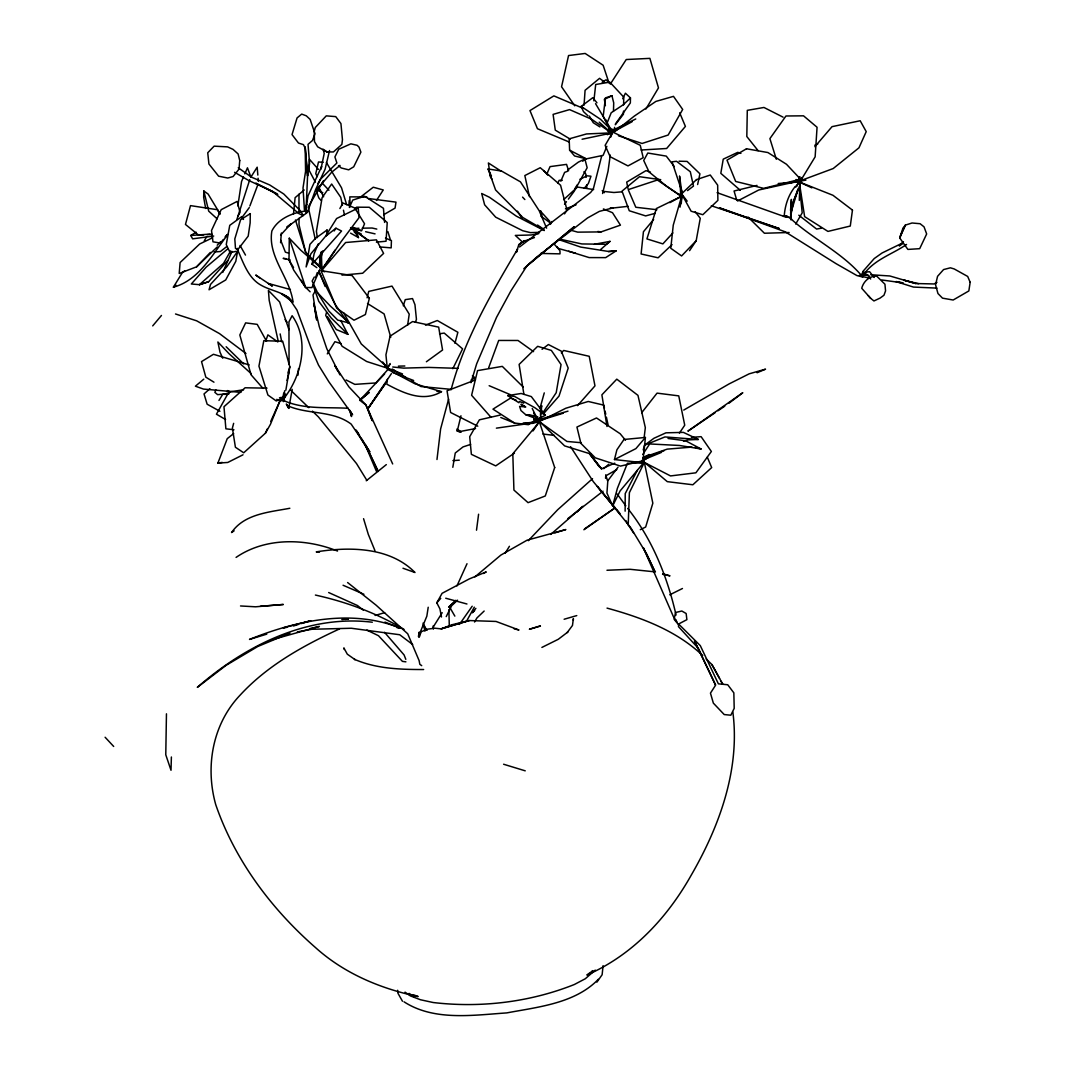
<?xml version="1.0" encoding="UTF-8"?>
<svg xmlns="http://www.w3.org/2000/svg" width="1069" height="1069" viewBox="0 0 1069 1069"><rect width="100%" height="100%" fill="white"/><g stroke="black" fill="none" stroke-linecap="round" stroke-linejoin="round"><path stroke-width="1.5" d="M625.124 511.182L625.218 493.597L637.338 470.307M289.298 238.227L288.991 259.754L293.775 270.243L305.64 287.508L311.934 287.588L320.66 267.664L300.71 250.146L289.298 238.227L305.64 287.508M623.494 111.069L623.441 114.169L615.316 124.752M623.615 104.869L623.761 97.132L609.824 82.139L595.7 84.504L593.883 100.86M289.058 364.449L288.937 321.876L292.118 315.716C310.21 341.024 301.391 377.41 282.644 400.047L284.113 393.526M622.692 98.736L625.418 93.217L630.469 97.934L630.349 102.931L615.41 124.017M280.586 242.73L281.347 233.055M573.331 620.261L573.372 618.617L572.476 625.459L567.171 632.607L567.786 632.06L558.285 639.289L541.889 647.426M171.387 756.999L171.013 770.268L165.775 754.781L166.457 713.811M220.107 213.92L208.094 194.037L203.845 190.99L203.658 197.244L205.662 208.468M613.472 111.149L613.713 102.865L611.936 95.742L605.415 97.907L603.21 116.227L610.987 131.554L610.199 128.614M284.247 392.55L283.405 401.583L280.759 397.561M799.305 200.424L799.919 182.345L811.865 187.85M540.473 415.36L540.754 407.797L541.769 405.685L540.313 419.182L532.562 423.391L522.821 423.404L540.246 421.413M633.61 533.017L628.211 524.812L629.387 492.649L644.366 462.409L652.838 503.192L645.663 527.017L640.304 529.689M306.041 210.887L307.565 175.984L309.569 163.584L308.032 144.328L312.509 140.453L315.008 133.719L310.144 119.421L306.309 115.826L301.685 114.089L297.075 117.937L292.037 134.6L298.465 143.032L303.449 144.662L305.32 148.444L307.565 175.984L305.159 146.814L305.574 171.294L303.021 187.877L304.451 210.179M584.048 105.176L585.077 90.304L599.562 78.331L604.693 82.166M790.525 210.553L791.381 199.395L791.06 219.92L790.085 217.635L781.305 215.51L717.099 192.687M348.855 205.515L349.242 200.504M297.997 375.152L298.518 368.605M284.648 390.773L283.806 400.234L285.637 394.033M605.548 478.284L605.776 475.839L616.786 469.585M681.22 203.644L681.982 195.587L679.323 197.498M293.507 213.853L295.111 197.658L304.184 190.001M319.644 263.762L320.74 252.778M610.666 129.135L610.319 132.396L607.513 130.832M452.815 467.3L455.26 453.002L463.037 446.909L470.627 444.41M387.352 379.361L386.804 384.185C403.547 393.098 423.124 402.545 441.47 391.695L414.999 383.798L388.448 369.714M436.98 459.51L440.615 428.963L448.579 399.178M644.166 437.381L645.329 427.64L637.966 395.37L616.786 379.161L601.887 394.835L606.992 426.478M283.592 393.552L282.951 398.43L284.621 401.263M476.507 530.197L478.591 514.229M610.265 155.058L608.047 171.147L602.595 193.529M237.839 205.889L241.554 181.463L243.518 176.919M407.65 325.15L409.227 314.139L391.989 286.104L368.738 291.409L367.108 297.81M428.215 607.245L426.838 616.185L418.46 636.509L419.222 632.1L419.542 636.656M645.409 437.448L642.83 462.717L614.461 459.55L616.907 449.782L623.975 439.479L645.409 437.448L635.895 448.619L614.461 459.55M784.218 216.058C784.993 205.542 788.254 195.333 794.815 186.995M305.387 211.622L308.086 195.707L321.649 166.523L320.954 169.049L324.214 153.468L323.079 149.085M285.851 390.198L289.833 366.841L282.67 341.252L263.816 340.69L258.939 366.119L267.905 395.022L276.296 400.982L279.664 399.298M680.031 207.159L681.942 196.108L656.419 208.508L646.919 238.922L662.874 243.879L672.869 232.935M237.559 251.415L235.795 261.344L225.719 279.958L209.056 289.766L210.513 284.421L226.748 266.822L237.559 251.415L237.478 248.396M286.278 404.082L288.764 408.331L292.211 389.343M689.558 250.68L696.186 240.739L700.262 218.29L695.224 211.702M790.552 217.02L793.452 201.373L798.075 188.999L790.512 214.214M614.622 127.331L613.7 132.022L606.818 123.763L611.201 112.753L623.267 104.749L630.469 97.934M316.812 267.638L312.028 264.23L314.166 253.567L318.215 243.959M612.644 505.944L617.401 488.292L627.436 463.278L643.485 462.917L620.154 490.871L612.644 505.944L606.938 493.076L607.82 480.756L618.042 467.153M697.629 184.536L699.928 173.806L687.1 161.419L679.069 161.205M800.026 176.826L799.331 180.033L799.278 176.813M287.04 380.484L288.884 372.346M329.533 150.515L325.083 169.249L315.555 189.734L307.511 211.996L305.854 212.998M790.592 212.531L793.452 201.373L799.959 185.431M233.643 423.337L232.401 428.081L235.407 447.243L243.705 452.788L265.433 433.172L270.457 424.299L279.851 401.156L270.671 421.533M454.94 343.309L457.879 332.285L437.315 320.513L425.449 325.123M451.091 389.757C464.494 339.194 491.165 293.775 517.583 249.104L516.327 252.431L518.759 244.788L522.18 241.821L534.433 237.585M319.324 263.669L322.851 250.801M537.68 416.603L536.357 421.346L533.805 419.355M539.872 408.705L544.268 392.884M802.017 179.098L801.122 182.264L800.253 179.365M326.553 312.348L325.698 315.382L342.067 346.236L366.654 361.496L387.406 368.177M601.767 155.66L593.322 188.959L590.609 192.487L519.547 246.979M643.217 449.915L644.58 445.185L653.961 438.263L665.947 432.825L683.372 432.384L698.364 439.453L688.115 439.893L683.492 441.083M460.966 415.774L457.265 431.048L460.966 432.21M470.961 382.689L476.68 363.781L496.524 317.359L510.875 290.928L526.897 265.927L574.013 226.855L526.897 265.927M249.772 179.645L236.904 219.412M287.895 373.014L289.833 366.841M403.307 305.814L405.258 299.641L412.514 298.572L414.959 304.678L416.442 319.35L415.36 322.397M315.716 277.218L317.279 272.542M265.767 341.038L267.878 334.864L277.806 341.946M801.937 177.548L800.868 180.554L833.205 168.541L858.955 147.816L866.224 131.634L860.184 120.757L832.043 126.65L814.845 146.72M488.667 367.763L498.702 340.45L518.024 340.476L533.565 351.634M249.865 206.023L257.923 184.496M243.01 454.793L227.75 462.463L217.902 463.091L227.243 438.651L233.67 433.573M304.678 210.018L306.856 204.446M606.858 146.333L603.13 155.339L586.373 158.853L574.574 155.967L569.603 150.141L569.162 138.85L586.52 133.946L612.457 132.81L610.586 137.326M560.851 181.155L564.632 172.376L567.679 171.24M244.828 173.873L247.46 167.806L250.921 177.147M546.847 173.98L550.054 166.617L566.557 164.385L568.601 170.706M222.74 272.475L231.986 251.389M418.888 637.324L421.373 631.659L427.573 629.147L434.909 628.211L441.136 628.866L469.197 620.554L496.043 621.45L518.973 630.002L514.149 628.839M215.938 389.918L214.856 392.35L217.622 394.648L229.26 393.659M265.433 433.172L267.397 428.803M456.957 585.919L467.006 563.724M349.376 207.493L352.743 200.09L364.596 196.255L383.45 208.281L384.599 222.419M557.751 183.333L559.154 180.34L562.241 180.34M452.828 368.698L462.583 348.868L444.223 333.087L439.533 333.782M610.412 133.612L612.577 129.215M796.552 186.728L799.398 181.008L758.736 190.001L737.543 200.999M446.227 616.599L451.706 605.642L457.572 600.19M308.26 206.945L323.546 180.567M390.132 363.527L387.205 369.112L393.766 369.941M314.313 277.031L312.135 281.067L317.6 292.812L328.824 311.012L337.684 320.072L349.242 323.012L330.562 306.282L317.6 292.812M237.706 216.593L240.031 212.384L237.158 201.4L221.189 209.671L211.515 230.503L212.972 241.808L220.361 243.091L223.381 239.469M467.18 620.02L474.315 607.152M339.889 208.522L342.975 202.99L354.788 208.014L364.542 223.768L361.616 230.744L352.757 227.336M441.497 617.013L439.92 608.862L436.793 602.822L442.098 593.308L469.238 578.944L486.235 571.888L483.535 573.492M315.382 290.755L313.017 294.977L316.745 320.085L314.887 310.251M204.286 240.819L206.531 236.85M230.597 250.881L223.581 263.308L199.435 284.675L191.338 283.993L206.09 267.21L227.724 248.903M550.268 224.356L551.871 221.524M317.921 183.534L320.353 179.338L336.882 162.996L334.904 156.929L338.699 149.259L350.873 143.834L357.086 145.277L359.01 147.094L360.894 152.132L353.719 166.804L348.681 169.837L341.238 167.967L338.539 165.735L340.036 165.468L331.657 172.216L316.945 189.494L319.698 185.592M474.556 622.024L476.921 617.962L484.15 611.04M795.683 224.062L802.204 212.838L799.559 186.3M645.903 109.025L658.477 87.899L649.885 58.367L626.234 59.53L610.279 84.17M798.062 181.369L799.746 178.55M391.388 373.669L367.816 408.732L385.081 384.052L367.87 408.879L372.199 420.692L365.905 404.937L348.908 386.871L334.824 365.598L337.751 371.037M227.497 234.913C212.517 254.369 198.794 280.506 173.405 287.16L182.171 272.889L184.643 270.804M218.971 400.421L222.74 394.314L227.577 394.341M574.641 189.079L577.233 184.87M505.116 553.288L509.432 546.286M326.286 234.98L336.615 218.517L358.262 208.027L358.97 217.755L341.105 241.674L321.916 269.909L321.368 251.549M327.288 353.892L334.918 341.706L341.225 343.63M432.825 627.65L442.205 612.697M251.108 176.773L257.175 167.192L257.843 175.075M564.539 213.867L566.998 210.058L560.584 185.284L540.233 167.726L524.839 175.557L529.449 196.683M376.448 200.491L383.263 189.961L373.255 187.222L360.133 197.391M715.402 685.496L710.457 693.14L713.357 703.135L724.221 714.56L730.822 715.214L734.203 708.359L733.842 692.859L727.735 684.761L718.381 683.839L700.289 645.623L678.628 624.015L678.481 626.634L698.217 648.242L715.629 685.162L694.422 640.959L701.839 655.551M642.723 454.485L649.658 443.956L679.43 445.466L701.064 448.98L685.576 440.762L668.031 438.477M334.143 230.957L335.96 228.218L341.559 231.038L312.028 264.23M542.811 412.901L556.214 392.697L561.051 364.556L551.35 350.418L537.667 346.316L519.12 364.422L523.904 394.354M533.017 430.927L538.509 422.776L533.725 421.4M679.403 433.105L684.735 425.195L678.748 395.877L657.061 393.125L641.681 412.714M335.065 250.106L321.849 269.455L320.045 256.734M459.443 624.403L472.191 606.23M241.714 217.902L249.291 207.56M564.552 204.286L566.463 201.694M568.374 199.115L574.12 191.351L587.162 167.753L584.89 159.027L578.409 162.087L567.666 169.998M592.36 970.692L589.727 974.247L593.041 970.919M595.259 970.104L585.277 978.763L574.347 984.509C529.89 1002.214 480.649 1008.12 433.186 1002.522L420.531 999.769L410.416 995.92L405.031 992.139M598.373 979.271C575.122 1003.43 538.188 1006.985 506.759 1012.904C472.966 1015.176 433.987 1021.256 404.029 1001.813M596.903 982.157L602.128 974.728L603.09 965.681M475.865 608.341L472.351 612.778L474.649 610.479M389.918 364.462L386.898 368.15L402.505 373.909M795.242 186.995L799.465 181.89L778.192 183.521M225.399 237.051L227.403 234.619M653.613 219.492L643.431 231.746L641.106 253.981L658.116 257.803L672.067 244.614M152.707 325.885L161.459 315.462M584.115 188.425L588.351 183.547L590.97 176.211L587.015 175.824L579.919 179.285M543.252 414.05L559.02 396.078L568.2 368.11L561.252 351.113L548.357 344.525L542.077 349.309M862.763 271.606L874.215 258.564L882.112 252.965L902.944 242.81M577.527 405.619L594.979 385.869L589.219 356.298L563.644 350.445L561.359 352.877M436.793 602.822L440.735 598.359M199.609 284.635L208.575 281.722L227.71 260.515M280.626 235.046L290.995 223.809L286.933 227.122L306.629 213.025L308.166 210.767C294.55 211.903 278.368 217.876 271.873 230.971C267.397 256.734 289.993 277.606 293.066 302.18M354.561 209.364L356.592 207.186L369.273 207.266L387.232 222.566L386.043 241.233L376.395 242.142M359.678 400.327L384.613 373.963M528.273 540.7L557.724 509.699L592.547 478.671M212.611 237.759L199.689 243.973L180.113 262.546L179.204 273.49L196.643 266.796L210.352 252.431M217.221 245.242L220.642 241.647M225.212 236.864L227.497 234.472M696.186 240.739L681.594 255.945L670.771 248.275L673.256 225.145L682.142 194.571L687.18 201.159M582.725 161.259L584.89 159.027M903.465 241.848L899.323 245.923L903.278 243.184M196.643 266.796L217.301 246.886M455.808 600.297L448.633 607.192L456.089 600.618M576.899 512.038L582.926 506.318L550.722 534.433M864.367 273.53C875.244 259.152 892.401 254.222 906.552 244.467M563.604 199.689L577.487 187.062L593.629 189.574M523.797 268.76L536.972 256.894L587.576 217.942L599.362 211.381L612.991 207.88L609.958 208.348L628.158 206.317M209.898 388.728L204.032 393.953L207.145 404.216L219.907 411.271M603.744 468.69L608.729 464.267M600.671 249.491L609.985 241.367L594.458 244.28M359.732 400.514L369.233 392.403L360.333 399.846M474.903 576.886L500.88 555.078L527.097 540.179L565.848 529.556L554.838 532.856M203.778 379.161L195.4 386.19L203.457 389.076L240.939 392.376M173.405 287.16L175.877 285.102M609.985 241.367L606.39 244.267L581.883 243.946L559.635 239.109M366.253 480.783L386.323 464.614M614.715 131.634L634.318 116.093L655.885 101.421L673.483 96.357L682.677 109.439L668.152 135.041L642.081 143.46L618.417 135.763M325.751 236.222L335.96 228.218M226.695 246.618L220.401 251.522L214.174 251.977M567.866 518.599L603.036 491.192M687.554 190.603L693.46 186.086L690.32 171.748L676.517 161.285L672.027 161.833L682.369 192.741M590.476 972.322L586.894 975.035C632.447 955.138 667.056 918.084 691.149 875.311C719.45 826.364 740.256 769.346 732.866 712.141M728.777 403.347L742.795 392.724L687.901 431.141L715.214 412.634M587.963 115.853L583.487 111.59L581.148 106.432L592.787 97.693L596.943 102.798M426.384 361.763L442.566 350.004L438.664 327.141L412.567 321.569L390.065 336.174L385.936 354.814L387.098 366.36M583.874 529.77L614.822 508.042L584.583 528.888M514.43 453.136L495.722 465.884L471.376 454.338L469.705 436.713L479.393 419.823L500.252 415.066M717.94 410.79L724.769 406.167M651.769 454.966L642.269 461.354L670.53 475.932L695.892 472.805L711.366 451.492L701.117 436.66L691.402 437.368M234.098 530.852L231.559 532.549C244.36 513.788 269.361 512.171 289.833 508.269M536.718 419.262L528.393 424.687L514.563 423.057L500.8 417.485M558.953 239.656L580.667 247.073L607.593 251.322L616.158 250.854L605.655 257.629L589.139 257.589L568.655 251.242M213.72 236.035L192.62 238.841L190.776 235.474L196.175 232.2M602.168 82.166L606.096 79.774L609.544 83.329M236.075 557.403C265.406 537.213 305.387 538.161 337.523 551.056M383.677 214.709L395.062 208.108L395.984 202.135L368.391 198.513M683.746 410.068L729.085 383.918L749.169 373.829L765.538 369.166L757.093 372.747M643.364 457.759L649.083 454.472M794.2 182.305L799.799 179.111M470.988 380.123L475.157 377.745L472.391 375.887M936.965 282.35L934.079 283.953L915.679 283.526L903.666 280.091L918.632 283.713M669.862 202.642L681.354 196.335L657.395 180.02L628.211 189.641L635.801 207.266L656.941 209.724M611.735 132.663L632.14 121.679M669.755 594.818L682.463 588.498M610.399 131.407L635.748 118.98M611.936 95.742L604.359 99.39L605.401 105.697M518.933 402.746L507.748 395.597L521.137 393.486L531.333 396.599L545.39 415.32L538.121 418.674L535.609 416.496M614.742 463.171L601.914 468.703L598.947 466.418L589.7 453.964M643.605 459.75L661.47 452.387M644.58 445.185L664.918 436.94L698.364 439.453M607.299 134.667L611.562 132.97L591.504 119.194L569.563 109.613L553.101 114.383L555.279 130.151L570.231 139.13M789.871 183.24L798.904 179.672L799.238 182.986M339.595 628.879C303.489 645.529 267.784 665.239 240.498 694.73C212.584 723.753 205.007 766.486 215.738 804.636C234.846 860.264 271.339 908.971 315.408 947.495C344.231 973.525 380.484 988.651 418.139 996.562L413.69 994.878M814.805 145.197L817.718 144.074M475.478 379.909L447.042 390.8L450.61 412.487L477.79 426.184M565.448 208.883L576.071 204.834M643.03 458.574L664.183 450.637M571.568 230.436L577.741 232.147L601.045 231.906L620.434 225.145L612.51 212.718L603.397 208.936M643.137 457.398L667.23 449.127L691.964 447.096M199.435 284.675L208.575 281.722M280.466 636.202L289.913 633.142L257.789 646.491L226.107 665.332L197.311 687.367L198.954 685.937C246.364 645.048 308.273 614.394 372.319 622.225M784.699 216.419L786.944 215.697L783.336 216.486M540.072 625.926L529.369 629.267L540.42 626.073M541.836 419.81L563.283 413.209M266.769 634.144L249.505 639.422C296.527 620.461 351.901 608.408 400.447 628.211L397.16 627.784M293.454 625.98L298.157 624.537M301.298 623.574L310.718 620.701L283.298 627.864L286.545 627.423M375.085 615.463L384.653 612.671M541.382 418.901L567.986 411.151M564.125 619.245L576.766 615.597M272.916 639.476L319.404 626.434L309.863 628.545M655.257 213.306L645.649 215.911L629.267 210.753L622.024 191.124L639.516 176.706L660.736 179.686M757.039 185.405L734.056 191.004L736.795 200.331M642.362 460.913L620.488 466.111L595.286 457.826L580.921 443.394L576.926 427.052L596.515 417.966L620.194 433.76L625.472 440.228M190.776 235.474L210.072 234.111M859.369 275.441L864.46 274.345M582.084 139.237L611.334 133.09L599.188 122.12M235.928 251.402L230.076 252.605L226.254 244.547L229.755 225.345L241.808 216.566L243.491 219.439M475.545 428.562L459.55 431.609L457.265 431.048L456.998 429.03L460.899 431.702M821.446 228.165L816.609 229.06L798.797 215.203M297.356 631.873L311.934 629.267L351.327 628.251L399.712 634.745L412.674 644.54M538.829 233.63L531.066 234.993L515.325 235.421L522.514 242.115M799.371 181.169L805.879 180.14M217.902 463.091L222.232 462.409M243.545 389.797L228.886 391.976L216.446 414.197L225.586 419.529M496.39 428.148L525.841 423.952M529.115 423.484L537.293 422.322M345.02 619.405L348.267 618.964M279.503 397.775L282.697 397.347M608.502 251.776L616.158 250.854M341.839 619.552L348.294 618.857M341.973 275.134L362.685 273.236L383.597 253.406L376.435 239.844L345.621 242.516L321.515 270.684L324.642 271.793M622.185 191.805L613.927 192.5L602.822 191.324M260.315 606.297L283.338 604.466L255.571 606.804L240.525 605.963M358.943 228.245L351.434 228.753L361.442 234.151M452.909 460.619L459.269 460.178M203.738 234.886L198.74 235.207L185.472 224.45L190.509 205.622L217.595 209.751L219.679 214.174M207.065 234.686L212.05 234.365M641.213 150.007L666.642 148.497L685.403 126.409L679.697 112.82M606.965 570.258L630.135 569.296L655.444 571.915M423.645 669.528C400.327 669.555 376.088 668.766 354.387 659.292L355.108 659.667L347.318 654.188L343.844 647.894L344.271 649.484M539.578 232.334L530.424 232.628L522.688 230.717L495.695 217.181L484.631 204.794L481.678 193.502L489.455 197.284L516.327 216.138L544.268 230.57M789.136 232.521L764.415 233.242L748.059 217.06M398.39 366.132L404.844 365.999M362.217 228.178L372.079 228.018L376.809 229.087M326.98 151.958L333.434 151.945L341.866 144.395L342.454 139.665L340.931 123.563L335.746 116.628L326.272 115.866L315.328 127.465L314.246 131.22L314.473 141.616L317.667 146.814L326.98 151.958L324.375 150.048M366.867 196.923L349.79 196.87L350.218 206.798M226.601 391.601L229.929 391.615M266.983 388.154L245.082 387.78L223.969 406.728L225.893 428.816L233.937 429.765M936.965 288.109L913.474 287.08L895.969 281.561L903.105 282.924L881.791 279.971M540.62 253.433L560.009 253.861L559.982 250.868L557.109 246.872M458.08 368.351L428.656 367.415L403.641 368.124L392.764 366.988M868.723 275.388L861.28 275.121L862.656 272.555L869.565 271.686L874.228 277.446M348.2 408.291C326.165 406.968 303.396 409.721 282.697 400.14M278.862 400.367L282.002 400.554L279.009 399.659M323.239 162.288L318.495 161.98L315.769 173.646L317.186 176.626M870.794 274.746L889.836 275.976L915.679 283.526M436.9 391.374L441.47 391.695M379.762 246.939L391.174 247.874L391.428 240.578L385.468 238.133M319.484 552.138L316.25 551.871C349.576 546.593 389.771 546.887 414.999 572.516L402.986 568.24M580.988 442.7L566.944 441.444L539.257 421.587L565.848 408.224L588.244 401.476L603.771 405.138L604.426 408.144M451.145 389.343L420.945 386.537L411.365 380.698M542.918 434.041L554.29 435.39M507.748 395.597L514.577 396.439L534.954 407.797L545.39 415.32M286.225 258.738L283.151 258.351L290.207 259.981M405.899 661.831L402.425 661.377L378.493 635.721L366.867 630.095M597.838 231.465L601.045 231.906M870.313 278.368L860.839 276.109M544.201 230.022L522.861 217.542L495.575 189.948L488.119 168.982L501.561 171.067L520.443 181.837L539.204 210.753L546.62 228.165M533.925 416.041L525.654 414.652L520.964 410.536L519.587 406.407L525.748 406.982L520.977 404.269L525.053 406.701M784.686 216.713L790.085 217.635L793.051 220.748C815.313 240.338 843.922 254.034 862.79 277.045L856.937 275.575L836.052 263.655L785.301 231.853L719.544 207.894L779.288 228.579L711.339 205.769M662.58 574.267L669.982 575.857L662.78 573.759M365.625 231.719L375.059 233.87M607.032 608.114C641.453 617.494 676.436 630.59 702.707 655.578M315.408 595.059C346.503 601.941 376.649 613.072 404.042 629.414M525.226 770.829L503.606 764.241M360.908 230.65L351.287 228.111L368.538 240.806M695.104 447.363L701.064 448.98M445.733 598.226L466.953 603.998M575.643 253.259L557.965 248.355L553.809 243.652M288.496 253.072L285.396 252.177L280.693 240.218M249.224 364.903L213.453 354.293L201.533 361.603L205.823 377.17L213.96 382.194M590.729 454.004L564.619 445.893L538.763 420.745M650.46 172.109L645.97 170.652L626.701 182.091L627.931 188.398M740.897 153.375L737.757 152.359L723.245 159.147L720.813 173.338L740.269 190.269M175.516 313.979L196.656 320.82L219.506 333.608L245.964 353.532M290.421 289.525L268.439 283.499L272.314 286.078L255.745 275.04L259.567 277.833M360.841 401.102L365.905 404.937L392.67 463.946M538.188 419.409L525.654 414.652L535.957 416.015L532.215 408.452M516.407 400.354L510.528 398.109L492.969 409.146L514.563 423.057M519.334 401.476L523.743 403.147M392.457 372.413L413.623 380.497M400.447 628.211L384.92 622.091M350.645 228.445L356.779 230.877M340.757 320.473L347.893 334.343L336.334 329.546L327.314 316.491M287.173 405.525C307.618 414.852 332.339 409.935 351.166 424.099L369.861 451.92L361.269 438.17M569.082 141.977L537.453 128.721L529.97 110.588L553.862 95.876L583.166 108.343M489.161 385.709L510.461 394.715M343.069 585.251L363.914 594.27M328.651 592.533L357.46 605.522L363.3 610.145M317.226 190.162L322.785 192.714M867.507 274.827L862.656 272.555L869.03 276.256L870.674 279.022M276.751 399.338L279.624 400.728M346.102 379.976L354.841 384.372L375.82 382.956L388.662 368.698L384.559 365.999M783.083 117.162L763.947 107.461L747.298 110.348L746.817 136.525L758.108 150.662M277.793 194.491L255.758 183.213L276.764 193.676M569.603 150.141L586.373 158.853M350.579 233.136L358.462 237.585L357.42 235.06L353.999 231.599M234.592 172.296L248.743 180.514L272.582 191.391L298.919 213.613L303.249 215.591L300.616 211.021L283.779 194.01L269.682 184.95L251.576 177.2L238.253 167.78M392.216 369.005L405.886 377.357M409.08 993.408L414.331 996.615L411.752 994.798M227.51 390.559L230.223 392.229M367.495 303.502L384.105 313.925L390.76 337.269M599.936 126.944L593.268 122.708L589.38 116.093M500.933 171.067L488.386 162.969L489.241 169.062M581.148 106.432L600.457 119.247L608.795 127.465L610.092 130.832L606.123 119.995M537.533 225.024L542.999 228.766M350.565 227.603L368.952 240.725M798.596 177.748L801.256 179.659L815.139 156.836L817.063 127.251L803.527 115.826L785.969 115.986L769.894 138.623L776.335 159.254M540.954 216.152L551.096 223.488M421.707 665.653L419.823 664.29L419.128 660.642L407.717 633.783L376.114 605.188L347.599 582.538M680.125 193.983L682.663 195.988M870.62 298.304L873.948 300.95L880.134 298.064L883.969 295.231L885.56 290.888L884.932 284.207L876.74 276.149C869.431 275.896 863.485 281.388 861.721 288.269L870.62 298.304L868.242 295.619M642.108 460.351L667.297 481.651L692.859 484.765L711.687 467.581L707.304 457.185M386.978 366.894L361.295 343.977L343.724 312.976M251.215 373.682L229.087 353.745L217.876 341.986L220.014 352.222L222.766 358.222M217.141 218.851L208.709 211.141L203.845 190.99M290.795 390.319L308.794 407.663M312.402 411.137L318.402 416.91L356.471 463.505L366.814 480.275M706.168 658.958L711.927 664.584L719.544 678.374M310.117 291.784L305.48 287.24L301.217 280.198M226.147 346.744L243.732 363.954M347.893 334.343L331.149 317.907L318.749 301.298L313.097 285.022M523.169 387.018L502.296 366.373L477.549 370.622L471.603 395.276L490.992 417.298M602.208 190.589L604.319 192.701M295.458 220.014L305.707 252.337L321.328 268.145L319.631 260.114M533.939 418.874L536.17 421.173M384.546 632.313L404.095 654.963L405.806 659.332M522.567 197.124L524.852 199.542M322.21 183.106L328.958 190.255M105.109 737.249L113.688 746.456M540.019 210.687L549.894 221.443M543.613 170.492L548.036 175.316M318.415 169.396L309.462 159.294L308.874 169.851L315.422 182.171M263.027 388.421L251.028 374.738L239.817 334.998L245.629 322.878L257.215 324.361L266.528 341.225M320.794 200.17L318.776 197.845L316.33 190.91M614.769 507.441L597.344 486.408L630.603 527.538L646.678 553.996L654.936 571.568L643.391 547.849L673.283 616.345L676.156 620.982M616.813 509.926L619.886 513.628L593.322 481.665L570.565 446.708M680.352 193.836L682.41 196.375M382.702 361.99L386.911 367.148M583.941 171.775L585.972 174.3L586.159 177.374M402.478 1001.239L398.015 993.368L397.668 990.268M285.102 319.631L287.107 322.143M589.888 453.978L601.58 468.97L589.273 453.336M674.325 166.59L666.281 156.114L647.801 153.027L643.712 160.47L649.097 171.989L666.468 186.14L680.846 195.868L679.577 176.385M423.257 625.245L427.039 630.363M533.645 413.222L537.279 418.179M617.16 493.998L625.793 505.797M627.703 508.416C652.411 539.351 667.297 576.726 676.062 615.049M796.124 179.485L797.821 181.85M574.788 105.818L561.559 86.763L568.548 55.548L585.157 53.45L603.13 65.222L608.836 82.473M348.106 323.105L334.824 303.85L319.431 273.223M492.061 179.258L490.297 176.679L489.655 172.109M517.476 211.168L521.979 218.156M356.979 431.301L359.558 435.417M288.416 259.086L293.534 267.531M326.406 162.501L341.546 187.837L346.637 204.66M595.54 103.64L608.782 125.875M318.776 187.89L321.288 192.166M356.004 429.912L368.07 450.517L378.159 471.456M449.889 607.553L454.846 616.118M675.595 619.512L677.212 622.332M353.852 229.541L358.462 237.585M240.044 245.469L245.496 255.09M625.873 520.59L628.211 524.812M721.067 681.287L722.644 684.12M711.927 664.584L722.671 684.066M319.203 188.238L323.626 196.763M286.733 404.416L288.764 408.331M423.017 623.147L426.424 629.841M339.942 374.858L326.833 348.788L319.284 326.646L313.818 303.422M365.692 445.011L377.598 470.106M488.119 168.982L491.446 176.118M237.144 248.863C243.264 262.146 248.061 278.702 262.119 285.77C272.127 291.236 285.249 292.318 292.505 301.819L281.468 293.788L288.416 297.356L296.941 310.01L310.838 347.398L318.535 365.144L328.851 381.767L352.583 414.825L349.322 409.654L351.541 416.536L350.432 411.645M365.424 445.279L376.422 471.309M374.978 550.709L368.311 534.393L363.567 518.692M318.936 270.978L325.123 286.465M535.729 418.046L536.865 421.039M288.964 329.706L279.637 301.979L268.413 290.421L269.188 300.322L278.247 341.252M605.682 474.85L607.593 480.89M387.86 231.572L390.532 240.284M423.418 624.817L424.981 631.138M305.707 252.337L299.013 224.771L299.013 218.343M308.3 207.266L315.235 239.215M605.081 411.164L605.749 414.184M606.404 417.191L608.047 424.727M540.887 211.074L542.197 217.301M342.441 205.355L340.757 197.324L331.657 184.028L322.103 197.685L316.411 231.278L317.319 237.639M343.456 210.179L344.459 214.989M280.158 333.929L281.735 341.853M313.658 303.69L314.273 306.977M679.577 176.158L682.102 194.398M258.11 178.229L258.364 181.383M586.614 185.084L586.801 188.157M448.873 609.637L449.301 626.274M433.319 625.686L433.399 629.013M298.986 194.211L298.999 211.903M250.293 213.626L250.146 222.9L248.195 236.129L238.026 249.358L235.487 248.422L234.806 238.935L240.578 219.773L250.293 213.626M327.047 230.009L326.847 234.726L310.932 253.754L306.122 266.956L309.943 244.387L315.355 238.467L327.047 230.009M239.737 160.564L239.015 169.116L233.109 176.519L227.75 178.029L218.624 176.185L208.923 163.998L207.733 152.773L214.121 146.159L227.577 146.867L233.015 149.353L238.106 153.949L239.737 160.564M852.461 210.099L850.283 226.04L827.954 231.412L804.623 216.633L799.251 181.944L832.951 195.28L852.461 210.099M970.158 282.256L968.848 290.942L953.16 300.015L942.511 298.157L937.954 293.521L935.562 284.768L937.566 276.31L943.58 269.562L950.394 267.811L954.203 268.947L967.686 276.443L970.158 282.256M675.568 612.497L674.111 619.272L678.134 624.256L686.886 619.659L686.151 613.512L681.822 611.014L675.568 612.497M369.353 298.291L365.398 314.527L353.999 320.219L336.722 308.179L321.007 270.657L352.115 275.575L369.353 298.291M554.691 467.527L545.284 495.976L528.059 502.657L513.922 490.07L512.813 453.831L539.364 421.854L554.691 467.527M902.877 228.432L899.697 237.933L907.875 249.424L919.687 248.676L926.663 233.964L924.044 226.855L920.102 223.715L912.044 222.993L905.403 225.105L902.877 228.432M902.276 231.679L899.697 237.933L905.403 225.105L902.276 231.679M612.831 132.115L605.121 145.357L610.172 156.729L627.984 165.909L643.191 157.691L640.264 145.29L612.831 132.115M696.494 179.605L681.608 193.836L691.109 211.221L702.814 214.709L717.887 200.384L717.673 185.164L710.27 175.022L696.494 179.605M524.772 240.619L518.759 244.788L524.772 240.619M746.496 148.778L726.987 160.15L735.686 181.463L763.667 188.344L800.547 179.204L786.477 164.265L767.903 152.546L746.496 148.778M451.746 624.804L441.136 628.866L469.197 620.554L451.746 624.804"/></g></svg>
